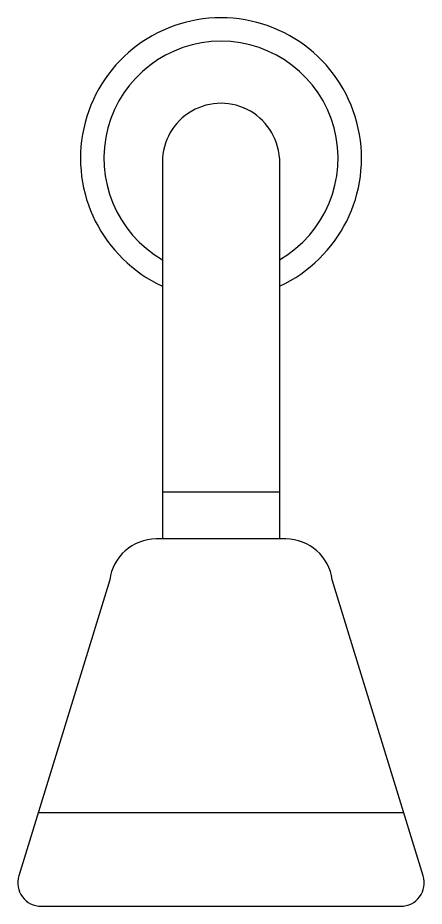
# Model space of a CAD drawing. Header units: millimetres. Extents: x 2033 to 2295, y 1536 to 1691.
# Drawn here: x 2145.6076 to 2145.6943, y 1566.3057 to 1566.4953 of the extents above; entities that cross this region are included whole.
import ezdxf

# ---------------------------------------------------------------- set-up
doc = ezdxf.new("R2010")
doc.units = ezdxf.units.MM

msp = doc.modelspace()

# ---------------------------------------------------------------- linework, layer by layer
for p, q in [((2145.638451989198, 1566.465347626168), (2145.638451989198, 1566.384077864933)), ((2145.663451989198, 1566.465347626168), (2145.663451989198, 1566.384077864933)), ((2145.663451989198, 1566.394077864933), (2145.638451989198, 1566.394077864933)), ((2145.664800577742, 1566.384077864933), (2145.637103400655, 1566.384077864933)), ((2145.627182473142, 1566.375332933572), (2145.607775490765, 1566.312150352649)), ((2145.694128487631, 1566.312150352649), (2145.674721505255, 1566.375332933572)), ((2145.611931913097, 1566.325682260147), (2145.689972065299, 1566.325682260147)), ((2145.612555104181, 1566.305682260147), (2145.689348874215, 1566.305682260147))]:
    msp.add_line(p, q)
for centre, radius, start, end in [((2145.650951989198, 1566.465347626168), 0.03, 294.6243183522651, 245.3756816477584), ((2145.650951989198, 1566.465347626168), 0.025, 299.9999999999972, 240.0000000000028), ((2145.650951989198, 1566.464559153502), 0.01252484287905433, 3.609310629081816, 183.745123912488), ((2145.637103400655, 1566.374077864933), 0.01, 90, 172.7899725374944), ((2145.664800577742, 1566.374077864933), 0.01, 7.210027462505576, 90), ((2145.612555104181, 1566.310682260147), 0.005, 162.9252849087481, 270), ((2145.689348874215, 1566.310682260147), 0.005, 270, 17.07471509123948)]:
    msp.add_arc(centre, radius, start, end)

doc.saveas('drawing.dxf')
